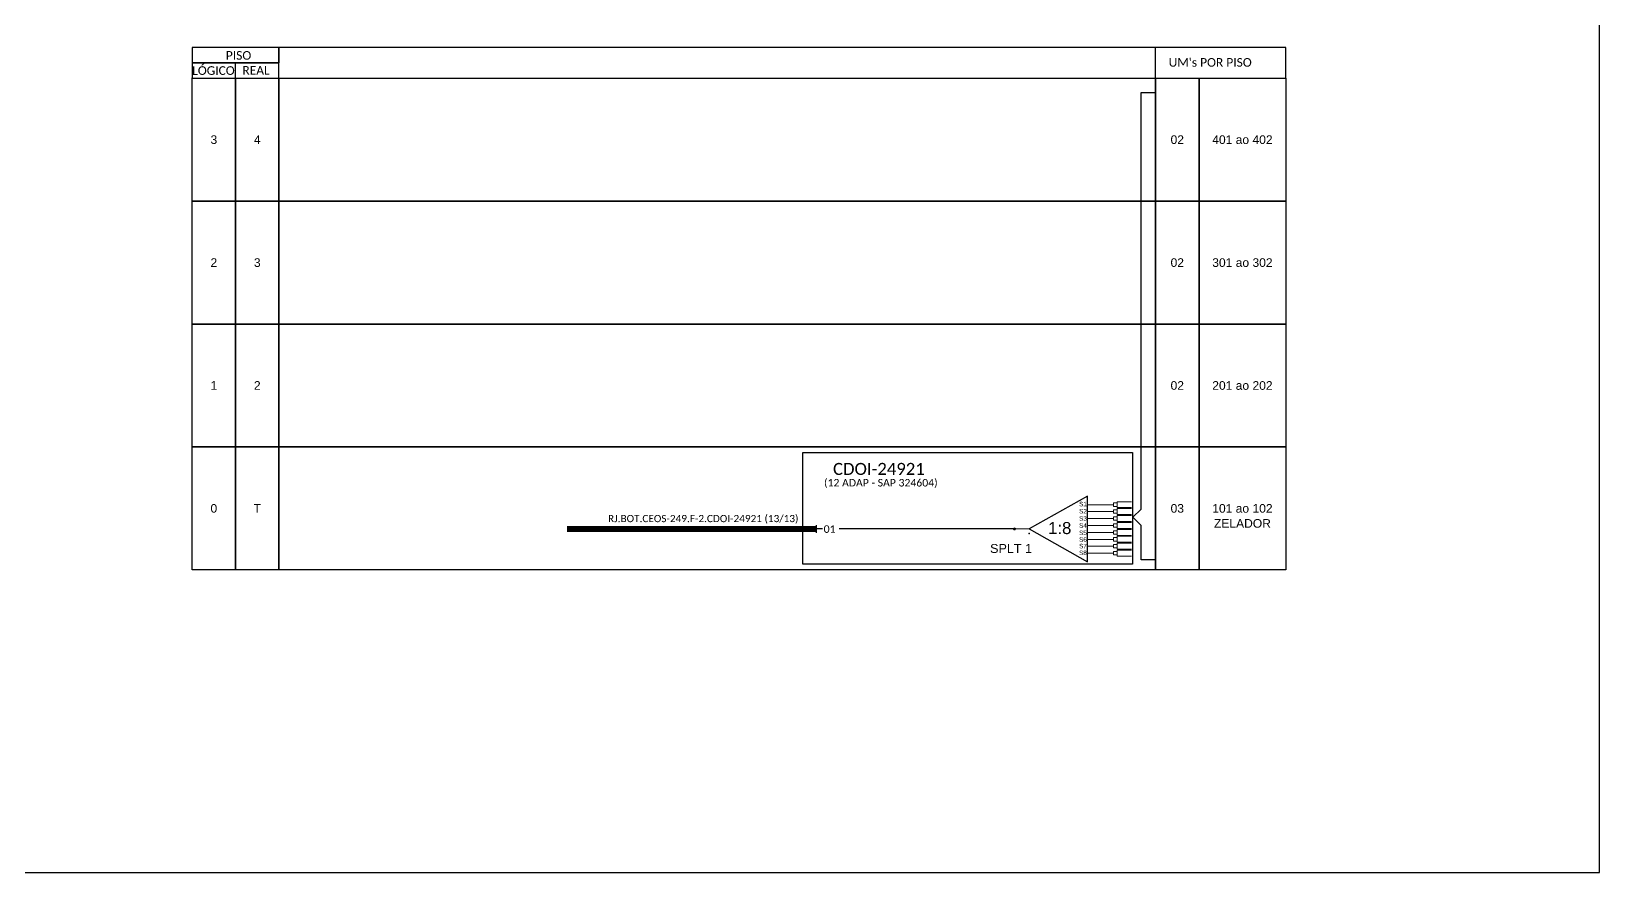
# Model space of a CAD drawing. Extents: x -89 to 749, y 705 to 1299.
# Drawn here: x 331.3 to 749.2, y 705 to 929.1 of the extents above; entities that cross this region are included whole.
import ezdxf
from ezdxf.enums import TextEntityAlignment as Align

# ---------------------------------------------------------------- set-up
doc = ezdxf.new("R2010")
doc.units = 0
doc.styles.add('ARIAL', font='arial.ttf')
doc.styles.add('WMF-Calibri0', font='calibri.ttf')

# ---------------------------------------------------------------- blocks, each defined once
blk = doc.blocks.new('SPLT_1-8_SC-APC')
at = {"color": 1}
blk.add_lwpolyline([(-7.37, -2.1), (-17.04, -7.55), (-7.37, -13), (-7.37, -2.1)], dxfattribs=at)
at = {"color": 3, "lineweight": 0}
for points in [[(-2.99, -3.51), (-7.37, -3.51)], [(-7.37, -4.66), (-2.99, -4.66)], [(-2.41, -3.02), (-2.41, -4)], [(-2.41, -3.02), (0, -3.02)], [(-2.41, -4), (0, -4)], [(-2.41, -4.17), (-2.41, -5.16)], [(-2.41, -4.17), (0, -4.17)], [(-2.41, -5.16), (0, -5.16)], [(-7.37, -5.82), (-2.99, -5.82)], [(-7.37, -6.97), (-2.99, -6.97)], [(-2.41, -5.32), (-2.41, -6.31)], [(-2.41, -5.32), (0, -5.32)], [(-2.41, -6.31), (0, -6.31)], [(-2.41, -6.48), (-2.41, -7.46)], [(-2.41, -6.48), (0, -6.48)], [(-2.41, -7.46), (0, -7.46)], [(-2.41, -7.63), (-2.41, -8.62)], [(-2.41, -7.63), (0, -7.63)], [(-7.37, -8.12), (-2.99, -8.12)], [(-7.37, -9.28), (-2.99, -9.28)], [(-7.37, -10.43), (-2.99, -10.43)], [(-2.41, -8.62), (0, -8.62)], [(-2.41, -8.78), (-2.41, -9.77)], [(-2.41, -8.78), (0, -8.78)], [(-2.41, -9.77), (0, -9.77)], [(-2.41, -9.94), (-2.41, -10.92)], [(-2.41, -9.94), (0, -9.94)], [(-7.37, -11.58), (-2.99, -11.58)], [(-2.41, -10.92), (0, -10.92)], [(-2.41, -11.09), (-2.41, -12.08)], [(-2.41, -11.09), (0, -11.09)], [(-2.41, -12.08), (0, -12.08)]]:
    blk.add_lwpolyline(points, dxfattribs=at)
for points in [[(-2.99, -3.22), (-2.41, -3.22), (-2.41, -3.8), (-2.99, -3.8)], [(-2.99, -4.38), (-2.41, -4.38), (-2.41, -4.95), (-2.99, -4.95)], [(-2.99, -5.53), (-2.41, -5.53), (-2.41, -6.1), (-2.99, -6.1)], [(-2.99, -6.68), (-2.41, -6.68), (-2.41, -7.26), (-2.99, -7.26)], [(-2.99, -7.84), (-2.41, -7.84), (-2.41, -8.41), (-2.99, -8.41)], [(-2.99, -8.99), (-2.41, -8.99), (-2.41, -9.56), (-2.99, -9.56)], [(-2.99, -10.14), (-2.41, -10.14), (-2.41, -10.72), (-2.99, -10.72)], [(-2.99, -11.3), (-2.41, -11.3), (-2.41, -11.87), (-2.99, -11.87)]]:
    blk.add_lwpolyline(points, close=True, dxfattribs=at)
at = {"color": 1, "lineweight": 0}
blk.add_lwpolyline([(-17.04, -7.55), (-19.26, -7.55)], dxfattribs=at)
at = {"color": 1, "style": 'ARIAL'}
for s, height, p in [('S1', 0.75, (-8.74, -3.78)), ('S2', 0.75, (-8.74, -4.97)), ('1:8', 2, (-13.91, -8.4)), ('S3', 0.75, (-8.74, -6.18)), ('S4', 0.75, (-8.74, -7.36)), ('S5', 0.75, (-8.74, -8.57)), ('S6', 0.75, (-8.74, -9.69)), ('S7', 0.75, (-8.74, -10.78)), ('S8', 0.75, (-8.74, -11.9))]:
    blk.add_text(s, height=height, dxfattribs=at).set_placement(p)

msp = doc.modelspace()

# ---------------------------------------------------------------- hatches: boundary and pattern name
h = msp.add_hatch(color=3)
h.dxf.hatch_style = 1
edge = h.paths.add_edge_path()
edge.add_arc((593.29, 796.57), 0.41, 0, 360)

# ---------------------------------------------------------------- linework, layer by layer
for points in [[(-89.32, 705.02), (749.25, 705.02), (749.25, 1299.02), (-89.32, 1299.02), (-89.32, 705.02)], [(397.25, 916.66), (665.62, 916.66), (665.62, 924.88), (397.25, 924.88), (397.25, 924.88), (397.25, 920.77)], [(630.87, 916.66), (630.87, 924.88)], [(385.68, 916.66), (385.68, 920.77)]]:
    msp.add_lwpolyline(points)
for points in [[(374.11, 920.77), (397.25, 920.77), (397.25, 924.88), (374.11, 924.88)], [(374.11, 916.66), (397.25, 916.66), (397.25, 920.77), (374.11, 920.77)], [(374.14, 916.66), (385.72, 916.66), (385.72, 883.92), (374.14, 883.92)], [(385.72, 916.66), (397.29, 916.66), (397.29, 883.92), (385.72, 883.92)], [(397.29, 916.66), (630.91, 916.66), (630.91, 883.92), (397.29, 883.92)], [(630.91, 916.66), (642.48, 916.66), (642.48, 883.92), (630.91, 883.92)], [(642.48, 916.66), (665.62, 916.66), (665.62, 883.92), (642.48, 883.92)], [(374.14, 883.92), (385.72, 883.92), (385.72, 851.17), (374.14, 851.17)], [(385.72, 883.92), (397.29, 883.92), (397.29, 851.17), (385.72, 851.17)], [(397.29, 883.92), (630.91, 883.92), (630.91, 851.17), (397.29, 851.17)], [(630.91, 883.92), (642.48, 883.92), (642.48, 851.17), (630.91, 851.17)], [(642.48, 883.92), (665.62, 883.92), (665.62, 851.17), (642.48, 851.17)], [(374.14, 851.17), (385.72, 851.17), (385.72, 818.43), (374.14, 818.43)], [(385.72, 851.17), (397.29, 851.17), (397.29, 818.43), (385.72, 818.43)], [(397.29, 851.17), (630.91, 851.17), (630.91, 818.43), (397.29, 818.43)], [(630.91, 851.17), (642.48, 851.17), (642.48, 818.43), (630.91, 818.43)], [(642.48, 851.17), (665.62, 851.17), (665.62, 818.43), (642.48, 818.43)], [(374.14, 818.43), (385.72, 818.43), (385.72, 785.69), (374.14, 785.69)], [(385.72, 818.43), (397.29, 818.43), (397.29, 785.69), (385.72, 785.69)], [(397.29, 818.43), (630.91, 818.43), (630.91, 785.69), (397.29, 785.69)], [(630.91, 818.43), (642.48, 818.43), (642.48, 785.69), (630.91, 785.69)], [(642.48, 818.43), (665.62, 818.43), (665.62, 785.69), (642.48, 785.69)]]:
    msp.add_lwpolyline(points, close=True)
at = {"color": 3}
for points in [[(630.8, 788.38), (627.06, 788.38), (627.06, 797.52), (624.81, 799.69), (627.06, 801.86), (627.07, 912.88), (630.8, 912.88)], [(542.18, 796.59), (540.41, 796.59)], [(593.7, 796.59), (546.56, 796.59)]]:
    msp.add_lwpolyline(points, dxfattribs=at)
at = {"color": 1}
msp.add_lwpolyline([(536.88, 816.96), (624.73, 816.96), (624.73, 787.16), (536.88, 787.16)], close=True, dxfattribs=at)
at = {"color": 1, "const_width": 1.6}
msp.add_lwpolyline([(474.06, 796.59), (540.41, 796.59)], dxfattribs=at)
at = {"color": 1}
msp.add_lwpolyline([(540.41, 797.63), (540.41, 795.54)], dxfattribs=at)
for p in [(374.14, 916.66), (374.14, 883.92), (374.14, 851.17), (374.14, 818.43), (597.25, 795.4)]:
    msp.add_point(p)

# ---------------------------------------------------------------- block references
at = {"color": 3, "xscale": 1.6, "yscale": 1.6, "zscale": 1.6}
msp.add_blockref('SPLT_1-8_SC-APC', (624.51, 808.66), dxfattribs=at)

# ---------------------------------------------------------------- texts
at = {"style": 'WMF-Calibri0'}
for s, height, p in [('     PISO', 2.3, (379.07, 921.58)), ('  LÓGICO', 2.3, (372.53, 917.55)), ('    REAL', 2.3, (384.29, 917.61)), ("UM's POR PISO", 2.3, (634.4, 919.72)), ('01', 2, (542.45, 795.55))]:
    msp.add_text(s, height=height, dxfattribs=at).set_placement(p)
at = {"style": 'ARIAL'}
for s, p in [('3', (379.93, 900.29)), ('4', (391.5, 900.29)), ('02', (636.69, 900.29)), ('401 ao 402', (654.05, 900.29)), ('2', (379.93, 867.54)), ('3', (391.5, 867.54)), ('02', (636.69, 867.54)), ('301 ao 302', (654.05, 867.54)), ('1', (379.93, 834.8)), ('2', (391.5, 834.8)), ('02', (636.69, 834.8)), ('201 ao 202', (654.05, 834.8)), ('0', (379.93, 802.06)), ('T', (391.5, 802.06)), ('03', (636.69, 802.06)), ('101 ao 102', (654.05, 802.06)), ('ZELADOR', (654.05, 798.06))]:
    msp.add_text(s, height=2.3, dxfattribs=at).set_placement(p, align=Align.MIDDLE_CENTER)
at = {"color": 1, "style": 'WMF-Calibri0'}
for s, height, p in [('CDOI-24921', 3.2, (544.94, 810.97)), ('RJ.BOT.CEOS-249.F-2.CDOI-24921 (13/13)', 1.92, (484.98, 798.39))]:
    msp.add_text(s, height=height, dxfattribs=at).set_placement(p)
msp.add_text('(12 ADAP - SAP 324604)', height=2, dxfattribs=at).set_placement((557.68, 807.89), align=Align.CENTER)
at = {"color": 7, "style": 'ARIAL'}
msp.add_text('SPLT 1', height=2.4, dxfattribs=at).set_placement((586.8, 790.18))

doc.saveas('drawing.dxf')
